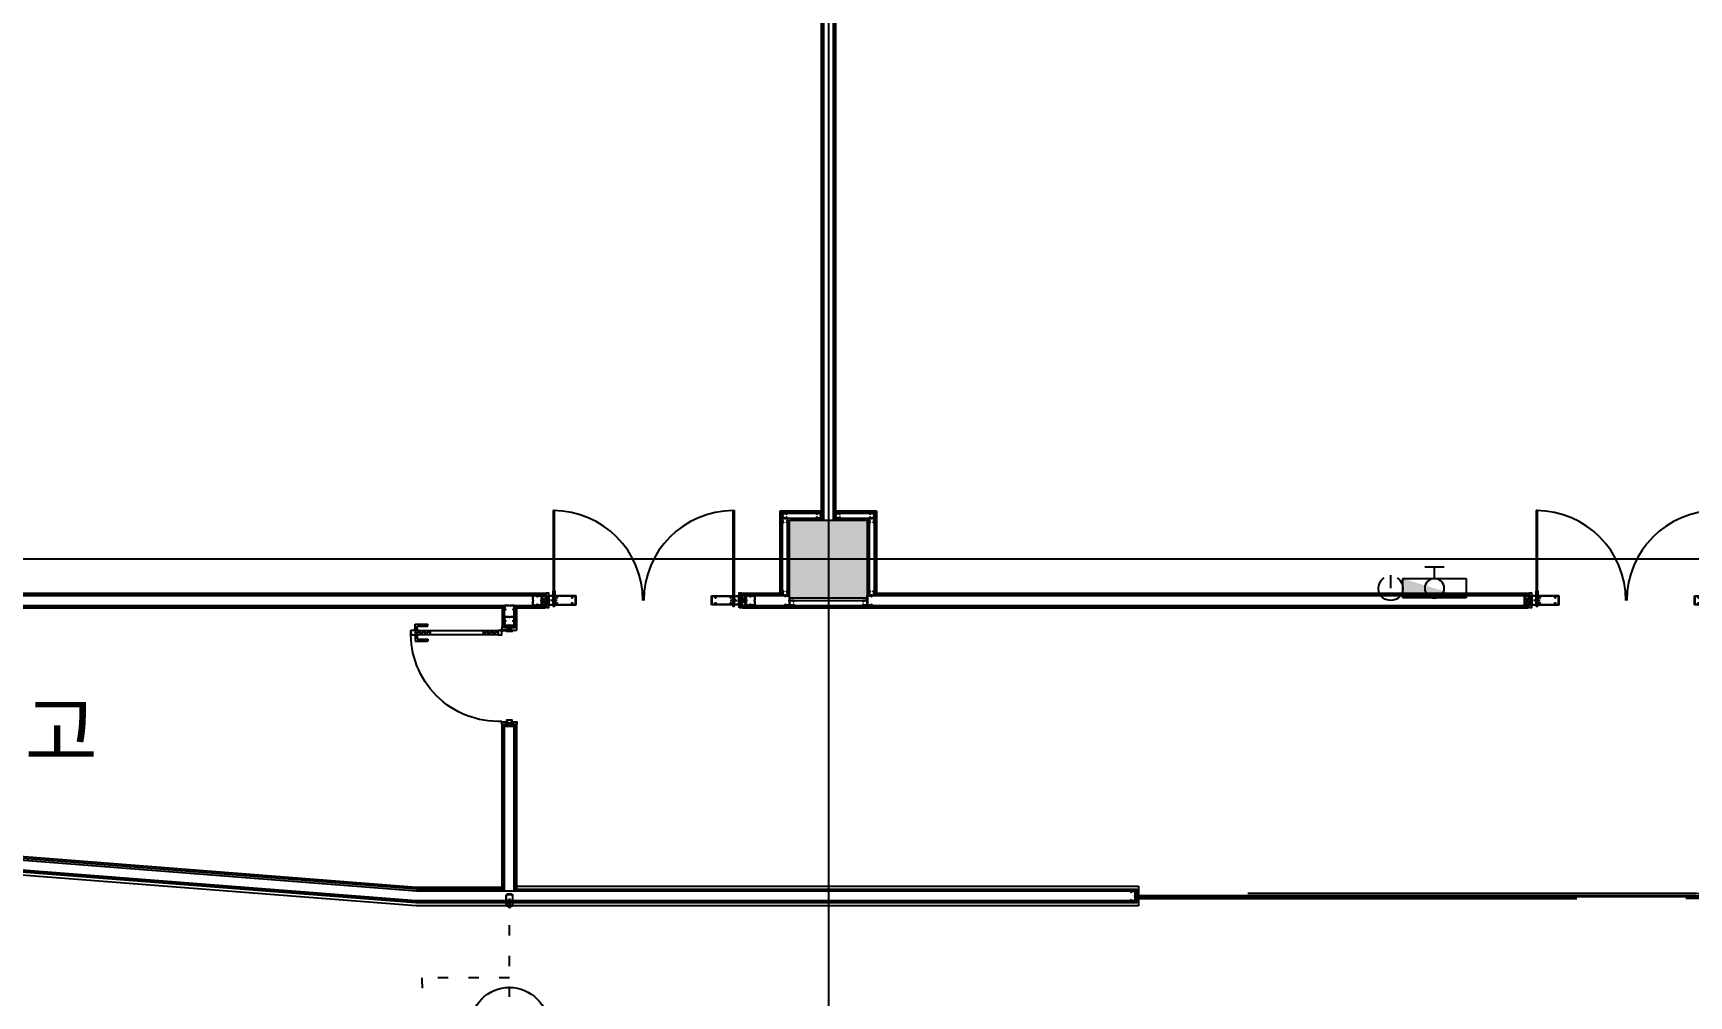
# Model space of a CAD drawing. Header units: metres. Extents: x 630750 to 860239, y 578133 to 726633.
# Drawn here: x 710038 to 727042, y 671325 to 681210 of the extents above; entities that cross this region are included whole.
import ezdxf

# ---------------------------------------------------------------- set-up
doc = ezdxf.new("R2010")
doc.units = ezdxf.units.M
doc.header["$LTSCALE"] = 300
for name, pattern in [('DASHED2', [0.375, 0.25, -0.125]), ('HIDDEN', [2, 1, -1]), ('HIDDEN-1', [1.4, 0.35, -0.7, 0.35]), ('업무시설_xr-base$0$CONTINOUS', [0])]:
    doc.linetypes.add(name, pattern=pattern)
for name, color, linetype in [('A-CEN-1', 1, 'Continuous'), ('A-CON', 2, 'Continuous'), ('A-TXT', 3, 'Continuous'), ('A-WAL-DW', 7, 'Continuous'), ('A-WALL-CONC', 2, 'Continuous'), ('F-door frame', 4, 'Continuous'), ('F-DOOR_FRAME', 4, 'Continuous'), ('fire', 20, 'Continuous'), ('fire shutter', 2, 'Continuous'), ('fire-l', 4, 'Continuous'), ('FIRE_SHUTTER', 6, 'Continuous'), ('IN-ST_L_PIPE', 230, 'Continuous'), ('KUK-DOOR', 4, 'Continuous'), ('KUK-DOOR-FRAME', 4, 'Continuous'), ('KUK-DRYWALL', 4, 'Continuous'), ('KUK-F-천정라인', 8, 'DASHED2'), ('kuk-finish', 43, 'Continuous'), ("KUK-st'l pipe", 230, 'Continuous'), ('KUK-WINDOW', 4, 'Continuous'), ('KUK-석고보드', 201, 'Continuous'), ('pa-1093', 2, 'Continuous'), ('PA-22', 2, 'Continuous'), ('symbol-door', 4, 'Continuous'), ('Text-방', 7, 'Continuous')]:
    doc.layers.add(name, color=color, linetype=linetype)
doc.styles.add('돋움', font='')
doc.styles.get('돋움').set_extended_font_data('Dotum')

# ---------------------------------------------------------------- blocks, each defined once
blk = doc.blocks.new('door-1')
at = {"layer": 'KUK-DOOR', "color": 251}
for p, q in [((185554, 143176, 0), (185554, 144149, 0)), ((185564, 143176, 0), (185564, 144149, 0)), ((187400, 143176, 0), (187400, 144149, 0)), ((187410, 143176, 0), (187410, 144149, 0))]:
    blk.add_line(p, q, dxfattribs=at)
at = {"layer": 'KUK-DOOR', "color": 8}
for p, q in [((185554, 143216, 0), (185554, 143237, 0)), ((185564, 143216, 0), (185564, 143237, 0)), ((187400, 143216, 0), (187400, 143237, 0)), ((187410, 143216, 0), (187410, 143237, 0))]:
    blk.add_line(p, q, dxfattribs=at)
at = {"layer": 'KUK-DOOR', "color": 7}
for p, q in [((185559, 143169), (185559, 143159, 0)), ((187405, 143169), (187405, 143159, 0))]:
    blk.add_line(p, q, dxfattribs=at)
at = {"layer": 'KUK-DOOR', "extrusion": (1.80681e-09, 0, 1), "elevation": 0}
blk.add_lwpolyline([(185553, 144147), (185553, 143178), (185554, 143176), (185564, 143176), (185565, 143178), (185565, 144147), (185564, 144149), (185554, 144149)], close=True, dxfattribs=at)
at = {"layer": 'KUK-DOOR', "extrusion": (-1.80681e-09, 0, 1), "elevation": 0}
blk.add_lwpolyline([(187411, 144147), (187411, 143178), (187410, 143176), (187400, 143176), (187399, 143178), (187399, 144147), (187400, 144149), (187410, 144149)], close=True, dxfattribs=at)
at = {"layer": 'KUK-DOOR', "color": 1, "ltscale": 50, "extrusion": (1.80681e-09, 0, 1), "elevation": 0}
for points in [[(185559, 143158), (185559, 143463)], [(185594, 143226), (185524, 143226)]]:
    blk.add_lwpolyline(points, dxfattribs=at)
at = {"layer": 'KUK-DOOR', "color": 1, "ltscale": 50, "extrusion": (-1.80681e-09, 0, 1), "elevation": 0}
for points in [[(187405, 143158), (187405, 143463)], [(187370, 143226), (187440, 143226)]]:
    blk.add_lwpolyline(points, dxfattribs=at)
at = {"layer": 'KUK-DOOR', "color": 251, "linetype": 'HIDDEN', "ltscale": 50, "extrusion": (0, -1.80681e-09, 1), "elevation": 0}
for points in [[(185502, 143180), (185787, 143180), (185787, 143272), (185502, 143272)], [(187462, 143180), (187177, 143180), (187177, 143272), (187462, 143272)]]:
    blk.add_lwpolyline(points, close=True, dxfattribs=at)
at = {"layer": 'KUK-DOOR', "color": 8, "extrusion": (0, -1.80681e-09, 1), "elevation": 0}
for points in [[(185508, 143183), (185781, 143183), (185781, 143269), (185508, 143269)], [(187456, 143183), (187183, 143183), (187183, 143269), (187456, 143269)]]:
    blk.add_lwpolyline(points, close=True, dxfattribs=at)
at = {"layer": 'KUK-DOOR', "color": 7, "extrusion": (1.80681e-09, 0, 1)}
blk.add_lwpolyline([(185565, 143320), (185568, 143320), (185568, 143172), (185550, 143172), (185550, 143320), (185553, 143320)], dxfattribs=at)
at = {"layer": 'KUK-DOOR', "color": 7, "extrusion": (-1.80681e-09, 0, 1), "elevation": 0}
blk.add_lwpolyline([(187399, 143320), (187396, 143320), (187396, 143172), (187414, 143172), (187414, 143320), (187411, 143320)], dxfattribs=at)
at = {"layer": 'KUK-DOOR', "color": 8}
for centre, radius in [((185559, 143226, 0), 17.5), ((185559, 143226, 0), 12.5), ((185591, 143254, 0), 3.5), ((185591, 143198, 0), 3.5), ((185746, 143254, 0), 3.5), ((185746, 143198, 0), 3.5), ((187218, 143254, 0), 3.5), ((187218, 143198, 0), 3.5), ((187374, 143254, 0), 3.5), ((187374, 143198, 0), 3.5), ((187405, 143226, 0), 17.5), ((187405, 143226, 0), 12.5)]:
    blk.add_circle(centre, radius, dxfattribs=at)
at = {"layer": 'KUK-DOOR', "color": 251, "linetype": 'HIDDEN', "ltscale": 50}
for centre in [(185559, 143226, 0), (187405, 143226, 0)]:
    blk.add_circle(centre, 15, dxfattribs=at)
at = {"layer": 'KUK-DOOR', "color": 1}
for centre, start, end in [((185551, 143227, 0), 359.9088, 89.7813), ((187404, 143227, 0), 90.2187, 180.0912)]:
    blk.add_arc(centre, 922, start, end, dxfattribs=at)
at = {"layer": 'KUK-DOOR', "color": 8}
for centre, start, end in [((185559, 143227, 0), 64.2285, 115.7715), ((185559, 143227, 0), 244.2285, 295.7715), ((187405, 143227, 0), 64.2285, 115.7715), ((187405, 143227, 0), 244.2285, 295.7715)]:
    blk.add_arc(centre, 11.5, start, end, dxfattribs=at)
blk = doc.blocks.new('힌지')
at = {"layer": 'F-DOOR_FRAME', "color": 175}
for p, q in [((444294, 289040, 0), (444262, 289040, 0)), ((444294, 289040, 0), (444262, 289040, 0)), ((444278, 289049, 0), (444278, 289021, 0))]:
    blk.add_line(p, q, dxfattribs=at)
at = {"layer": 'F-DOOR_FRAME', "color": 175, "elevation": 0}
for points in [[(444276, 289042), (444276, 289077), (444273, 289077), (444273, 289042), (444271, 289035, -0.190658), (444275, 289039)], [(444282, 289042), (444282, 289077), (444279, 289077), (444279, 289042), (444280, 289039, -0.190658), (444285, 289035)]]:
    blk.add_lwpolyline(points, format="xyb", close=True, dxfattribs=at)
at = {"layer": 'F-DOOR_FRAME', "color": 175}
blk.add_circle((444278, 289035, 0), 8, dxfattribs=at)
blk = doc.blocks.new('VIP화장실도어-1000')
at = {"layer": 'KUK-DOOR', "color": 1}
for p, q in [((1257083, 575369, 0), (1257118, 575419, 0)), ((1257083, 575319, 0), (1257118, 575369, 0)), ((1257083, 575269, 0), (1257118, 575319, 0)), ((1257083, 574671, 0), (1257118, 574721, 0)), ((1257083, 574621, 0), (1257118, 574671, 0)), ((1257083, 574571, 0), (1257118, 574621, 0))]:
    blk.add_line(p, q, dxfattribs=at)
at = {"layer": 'KUK-DOOR', "color": 6}
for p, q in [((1257013, 574569, 0), (1257013, 574699, 0)), ((1257033, 574699, 0), (1257013, 574699, 0)), ((1257073, 574569, 0), (1257013, 574569, 0)), ((1257033, 574589, 0), (1257033, 574699, 0)), ((1257073, 574589, 0), (1257033, 574589, 0)), ((1257073, 574604, 0), (1257073, 574553, 0)), ((1257078, 574604, 0), (1257073, 574604, 0)), ((1257073, 574553, 0), (1257078, 574553, 6433)), ((1257123, 574604, -6433), (1257128, 574604, -6433)), ((1257128, 574553, -6433), (1257123, 574553, 0)), ((1257128, 574604, -6433), (1257128, 574553, -6433)), ((1257128, 574589, -6433), (1257168, 574589, -6433)), ((1257128, 574569, -6433), (1257188, 574569, -6433)), ((1257168, 574589, -6433), (1257168, 574699, -6433)), ((1257168, 574699, -6433), (1257188, 574699, -6433)), ((1257188, 574569, -6433), (1257188, 574699, -6433))]:
    blk.add_line(p, q, dxfattribs=at)
at = {"layer": 'KUK-DOOR', "color": 251}
for p, q in [((1257078, 574604, 0), (1257073, 574604, 0)), ((1257078, 574602, 0), (1257073, 574602, 0)), ((1257078, 574601, 0), (1257073, 574601, 0)), ((1257078, 574598, 0), (1257073, 574598, 0)), ((1257078, 574594, 0), (1257073, 574594, 0)), ((1257078, 574588, 0), (1257073, 574588, 0)), ((1257078, 574570, 0), (1257073, 574570, 0)), ((1257078, 574564, 0), (1257073, 574564, 0)), ((1257078, 574559, 0), (1257073, 574559, 0)), ((1257078, 574556, 0), (1257073, 574556, 0)), ((1257078, 574555, 0), (1257073, 574555, 0)), ((1257123, 574604, -6433), (1257128, 574604, -6433)), ((1257123, 574602, -6433), (1257128, 574602, -6433)), ((1257123, 574601, -6433), (1257128, 574601, -6433)), ((1257123, 574598, -6433), (1257128, 574598, -6433)), ((1257123, 574594, -6433), (1257128, 574594, -6433)), ((1257123, 574588, -6433), (1257128, 574588, -6433)), ((1257123, 574570, -6433), (1257128, 574570, -6433)), ((1257123, 574564, -6433), (1257128, 574564, -6433)), ((1257123, 574559, -6433), (1257128, 574559, -6433)), ((1257123, 574556, -6433), (1257128, 574556, -6433)), ((1257123, 574555, -6433), (1257128, 574555, -6433))]:
    blk.add_line(p, q, dxfattribs=at)
at = {"layer": 'KUK-DOOR', "color": 8}
blk.add_line((1257083, 574721, 0), (1257118, 574721, 0), dxfattribs=at)
at = {"layer": 'KUK-DOOR', "color": 7, "elevation": 0}
for points in [[(1257123, 575419), (1257078, 575419), (1257078, 575459), (1257082, 575459), (1257082, 575459), (1257123, 575459), (1257123, 575419)], [(1257078, 575419), (1257078, 574571)], [(1257123, 574571), (1257123, 575419)], [(1257123, 574534), (1257123, 574525), (1257078, 574528), (1257078, 574571), (1257123, 574571), (1257123, 574534)]]:
    blk.add_lwpolyline(points, dxfattribs=at)
at = {"layer": 'KUK-DOOR', "color": 1, "elevation": 0}
blk.add_lwpolyline([(1257123, 575419), (1257083, 575419)], dxfattribs=at)
for points in [[(1257083, 575369), (1257083, 575419), (1257118, 575419), (1257118, 575369)], [(1257083, 575319), (1257083, 575369), (1257118, 575369), (1257118, 575319)], [(1257083, 575269), (1257083, 575319), (1257118, 575319), (1257118, 575269)], [(1257083, 574721), (1257083, 575269), (1257118, 575269), (1257118, 574721)], [(1257083, 574671), (1257083, 574721), (1257118, 574721), (1257118, 574671)], [(1257083, 574621), (1257083, 574671), (1257118, 574671), (1257118, 574621)], [(1257083, 574571), (1257083, 574621), (1257118, 574621), (1257118, 574571)]]:
    blk.add_lwpolyline(points, close=True, dxfattribs=at)
at = {"layer": 'KUK-DOOR', "color": 1}
blk.add_arc((1257089, 575425, 0), 901, 177.8483, 272.1517, dxfattribs=at)
blk = doc.blocks.new('pa-22')
at = {"layer": 'fire'}
for p, q in [((4.84, 0.62), (0.78, 0.62)), ((0.78, 0.62), (0.78, -0.62)), ((4.84, -0.62), (4.84, 0.62)), ((2.81, -0.62), (2.81, -1.36)), ((3.43, -1.36), (2.2, -1.36))]:
    blk.add_line(p, q, dxfattribs=at)
blk.add_circle((2.81, 0), 0.625, dxfattribs=at)
blk.add_solid([(0.78, 0.62), (0.78, -0.62), (4.84, 0.62)], dxfattribs=at)
at = {"layer": 'fire-l'}
blk.add_line((0, 0), (0, -0.85), dxfattribs=at)
at = {"layer": 'pa-1093'}
blk.add_arc((0, 0), 0.781, 301.8829, 238.1171, dxfattribs=at)
at = {"layer": 'PA-22'}
blk.add_line((0.78, -0.62), (4.84, -0.62), dxfattribs=at)
blk = doc.blocks.new('100-PIPE')
at = {"layer": 'IN-ST_L_PIPE', "color": 8, "linetype": 'HIDDEN'}
for p, q in [((151755, 151517), (151758, 151514)), ((151755, 151515), (151758, 151512)), ((151755, 151515), (151758, 151513)), ((151803, 151515), (151805, 151512)), ((151803, 151514), (151805, 151511)), ((151803, 151513), (151805, 151511))]:
    blk.add_line(p, q, dxfattribs=at)
at = {"layer": 'IN-ST_L_PIPE', "color": 8}
for p, q in [((151758, 151466), (151803, 151562)), ((151758, 151562), (151803, 151466)), ((151778, 151564), (151781, 151562)), ((151779, 151564), (151781, 151562)), ((151780, 151564), (151783, 151562)), ((151780, 151466), (151783, 151464)), ((151781, 151466), (151783, 151464)), ((151782, 151466), (151785, 151464))]:
    blk.add_line(p, q, dxfattribs=at)
at = {"layer": 'IN-ST_L_PIPE', "elevation": 0}
for points in [[(151755, 151464), (151755, 151564), (151805, 151564), (151805, 151464)], [(151758, 151466), (151758, 151562), (151803, 151562), (151803, 151466)]]:
    blk.add_lwpolyline(points, close=True, dxfattribs=at)
blk = doc.blocks.new('셔터레일')
at = {"layer": 'FIRE_SHUTTER', "color": 8}
for p, q in [((-346509, 217141, 0), (-346467, 217141, 0)), ((-346509, 217139, 0), (-346509, 217141, 0)), ((-346509, 217139, 0), (-346467, 217139, 0)), ((-346497, 217146, 0), (-346477, 217146, 0)), ((-346497, 217146, 0), (-346497, 217141, 0)), ((-346497, 217146, 0), (-346492, 217144, 0)), ((-346497, 217139, 0), (-346497, 217134, 0)), ((-346492, 217144, 0), (-346487, 217146, 0)), ((-346492, 217144, 0), (-346492, 217141, 0)), ((-346492, 217139, 0), (-346492, 217136, 0)), ((-346487, 217159, 0), (-346487, 217123, 0)), ((-346487, 217146, 0), (-346482, 217144, 0)), ((-346482, 217144, 0), (-346477, 217146, 0)), ((-346482, 217144, 0), (-346482, 217141, 0)), ((-346482, 217139, 0), (-346482, 217136, 0)), ((-346477, 217146, 0), (-346477, 217141, 0)), ((-346477, 217139, 0), (-346477, 217134, 0)), ((-346467, 217141, 0), (-346467, 217139, 0)), ((-346497, 217134, 0), (-346492, 217136, 0)), ((-346497, 217134, 0), (-346477, 217134, 0)), ((-346492, 217136, 0), (-346487, 217134, 0)), ((-346487, 217134, 0), (-346482, 217136, 0)), ((-346482, 217136, 0), (-346477, 217134, 0))]:
    blk.add_line(p, q, dxfattribs=at)
at = {"layer": 'FIRE_SHUTTER', "elevation": 0}
blk.add_lwpolyline([(-346452, 217147), (-346452, 217145), (-346432, 217145), (-346432, 217175), (-346542, 217175), (-346542, 217165), (-346552, 217165), (-346552, 217115), (-346542, 217115), (-346542, 217105), (-346432, 217105), (-346432, 217135), (-346452, 217135), (-346452, 217133), (-346434, 217133), (-346434, 217107), (-346540, 217107), (-346540, 217117), (-346550, 217117), (-346550, 217163), (-346540, 217163), (-346540, 217173), (-346434, 217173), (-346434, 217147), (-346452, 217147)], dxfattribs=at)
at = {"layer": 'FIRE_SHUTTER', "color": 8}
for centre, start, end in [((-346487, 217146, 0), 0, 180), ((-346487, 217134, 0), 180, 0)]:
    blk.add_arc(centre, 4.68, start, end, dxfattribs=at)
blk = doc.blocks.new('con1')
at = {"layer": 'A-WALL-CONC', "linetype": '업무시설_xr-base$0$CONTINOUS'}
h = blk.add_hatch(color=253, dxfattribs=at)
h.dxf.hatch_style = 1
h.paths.add_polyline_path([(-302596, -253222), (-301896, -253222), (-301896, -253922), (-302596, -253922)])
h.paths.add_polyline_path([(-384246, -253222), (-383546, -253222), (-383546, -253922), (-384246, -253922)])
h.paths.add_polyline_path([(-335096, -253172), (-334296, -253172), (-334296, -253972), (-335096, -253972)])
h.paths.add_polyline_path([(-354896, -253172), (-354096, -253172), (-354096, -253972), (-354896, -253972)])
h.paths.add_polyline_path([(-374696, -253172), (-373896, -253172), (-373896, -253972), (-374696, -253972)])
h.paths.add_polyline_path([(-325196, -253172), (-324396, -253172), (-324396, -253972), (-325196, -253972)])
h.paths.add_polyline_path([(-364746, -253222), (-364046, -253222), (-364046, -253922), (-364746, -253922)])
h.paths.add_polyline_path([(-344946, -253222), (-344246, -253222), (-344246, -253922), (-344946, -253922)])
h.paths.add_polyline_path([(-310046, -253222), (-309346, -253222), (-309346, -253922), (-310046, -253922)])
h.paths.add_polyline_path([(-318596, -253172), (-317796, -253172), (-317796, -253972), (-318596, -253972)])
h.paths.add_polyline_path([(-384246, -310860), (-383446, -310860), (-383446, -311660), (-384246, -311660)])
h.paths.add_polyline_path([(-384246, -305472), (-383446, -305472), (-383446, -306272), (-384246, -306272)])
h.paths.add_polyline_path([(-384246, -295572), (-383446, -295572), (-383446, -296372), (-384246, -296372)])
h.paths.add_polyline_path([(-384196, -276472), (-383596, -276472), (-383596, -275872), (-384196, -275872)])
h.paths.add_polyline_path([(-384246, -285672), (-383446, -285672), (-383446, -286472), (-384246, -286472)])
h.paths.add_polyline_path([(-384296, -269172), (-383496, -269172), (-383496, -269972), (-384296, -269972)])
h.paths.add_polyline_path([(-384296, -260672), (-383496, -260672), (-383496, -261472), (-384296, -261472)])
h.paths.add_polyline_path([(-376996, -285572), (-376196, -285572), (-376196, -286372), (-376996, -286372)], flags=17)
h.paths.add_polyline_path([(-374696, -276572), (-373896, -276572), (-373896, -275772), (-374696, -275772)], flags=17)
h.paths.add_polyline_path([(-364696, -285772), (-364096, -285772), (-364096, -286372), (-364696, -286372)], flags=17)
h.paths.add_polyline_path([(-364796, -275772), (-363996, -275772), (-363996, -276572), (-364796, -276572)], flags=17)
edge = h.paths.add_edge_path(flags=16)
edge.add_arc((-376496, -295972), 450, 0, 360)
edge = h.paths.add_edge_path(flags=16)
edge.add_arc((-354496, -302572), 450, 0, 360)
edge = h.paths.add_edge_path(flags=16)
edge.add_arc((-364396, -295972), 350, 0, 360)
edge = h.paths.add_edge_path(flags=16)
edge.add_arc((-354496, -295972), 450, 0, 360)
edge = h.paths.add_edge_path(flags=16)
edge.add_arc((-344596, -302572), 350, 0, 360)
edge = h.paths.add_edge_path(flags=16)
edge.add_arc((-344596, -295972), 350, 0, 360)
edge = h.paths.add_edge_path(flags=16)
edge.add_arc((-364396, -302572), 350, 0, 360)
h.paths.add_polyline_path([(-375978, -305716), (-376744, -305483), (-376976, -306249), (-376210, -306481)], flags=17)
h.paths.add_polyline_path([(-378098, -312701), (-378863, -312469), (-379096, -313234), (-378330, -313467)], flags=16)
h.paths.add_polyline_path([(-354768, -312100), (-355533, -311867), (-355766, -312633), (-355000, -312865)], flags=17)
h.paths.add_polyline_path([(-347591, -314277), (-348357, -314045), (-348589, -314811), (-347823, -315043)], flags=17)
h.paths.add_polyline_path([(-349725, -321311), (-350491, -321078), (-350723, -321844), (-349958, -322076)], flags=17)
h.paths.add_polyline_path([(-359199, -318436), (-359964, -318204), (-360197, -318969), (-359431, -319202)], flags=17)
edge = h.paths.add_edge_path(flags=16)
edge.add_arc((-324746, -312472), 450, 0, 360)
h.paths.add_polyline_path([(-318596, -311972), (-317796, -311972), (-317796, -312972), (-318596, -312972)], flags=17)
edge = h.paths.add_edge_path(flags=16)
edge.add_arc((-335146, -312472), 350, 0, 360)
edge = h.paths.add_edge_path(flags=16)
edge.add_arc((-338617, -317419), 450, 0, 360)
h.paths.add_polyline_path([(-340252, -324185), (-341017, -323953), (-341250, -324719), (-340484, -324951)], flags=17)
edge = h.paths.add_edge_path(flags=17)
edge.add_arc((-324746, -319072), 450, 0, 360)
h.paths.add_polyline_path([(-318696, -318672), (-317696, -318672), (-317696, -319472), (-318696, -319472)], flags=17)
h.paths.add_polyline_path([(-310096, -327072), (-309296, -327072), (-309296, -327872), (-310096, -327872)])
h.paths.add_polyline_path([(-316096, -322372), (-316096, -325422), (-311308, -325422), (-311308, -325222), (-315896, -325222), (-315896, -322572), (-309696, -322572), (-309696, -325222), (-310308, -325222), (-310308, -325422), (-309496, -325422), (-309496, -322372)], flags=17)
edge = h.paths.add_edge_path(flags=17)
edge.add_arc((-324796, -327472), 400, 0, 360)
edge = h.paths.add_edge_path(flags=17)
edge.add_arc((-318196, -329272), 450, 0, 360)
h.paths.add_polyline_path([(-310096, -331472), (-309296, -331472), (-309296, -332272), (-310096, -332272)])
edge = h.paths.add_edge_path(flags=16)
edge.add_arc((-334696, -302572), 350, 0, 360)
edge = h.paths.add_edge_path(flags=17)
edge.add_arc((-334696, -286072), 350, 0, 360)
edge = h.paths.add_edge_path(flags=16)
edge.add_arc((-334696, -295972), 350, 0, 360)
edge = h.paths.add_edge_path(flags=17)
edge.add_arc((-344596, -286072), 450, 0, 360)
h.paths.add_polyline_path([(-318596, -295472), (-317796, -295472), (-317796, -296472), (-318596, -296472)], flags=17)
h.paths.add_polyline_path([(-318596, -302072), (-317796, -302072), (-317796, -303072), (-318596, -303072)], flags=17)
edge = h.paths.add_edge_path(flags=16)
edge.add_arc((-324796, -302572), 450, 0, 360)
edge = h.paths.add_edge_path(flags=16)
edge.add_arc((-324796, -295972), 450, 0, 360)
edge = h.paths.add_edge_path(flags=17)
edge.add_arc((-324796, -286072), 450, 0, 360)
edge = h.paths.add_edge_path(flags=17)
edge.add_arc((-334696, -276172), 450, 0, 360)
edge = h.paths.add_edge_path(flags=17)
edge.add_arc((-344596, -276172), 450, 0, 360)
h.paths.add_polyline_path([(-318596, -275772), (-317796, -275772), (-317796, -276572), (-318596, -276572)], flags=17)
h.paths.add_polyline_path([(-318596, -285672), (-317796, -285672), (-317796, -286472), (-318596, -286472)], flags=17)
edge = h.paths.add_edge_path(flags=17)
edge.add_arc((-324796, -276172), 450, 0, 360)
h.paths.add_polyline_path([(-364796, -260672), (-363996, -260672), (-363996, -261472), (-364796, -261472)])
h.paths.add_polyline_path([(-364796, -269172), (-363996, -269172), (-363996, -269972), (-364796, -269972)], flags=17)
h.paths.add_polyline_path([(-325196, -269172), (-324396, -269172), (-324396, -269972), (-325196, -269972)], flags=17)
h.paths.add_polyline_path([(-310846, -260722), (-310046, -260722), (-310046, -261522), (-310846, -261522)], flags=17)
h.paths.add_polyline_path([(-325196, -260672), (-324396, -260672), (-324396, -261472), (-325196, -261472)])
h.paths.add_polyline_path([(-335096, -260672), (-334296, -260672), (-334296, -261472), (-335096, -261472)])
h.paths.add_polyline_path([(-344996, -260672), (-344196, -260672), (-344196, -261472), (-344996, -261472)])
h.paths.add_polyline_path([(-354896, -260672), (-354096, -260672), (-354096, -261472), (-354896, -261472)])
h.paths.add_polyline_path([(-354896, -269172), (-354096, -269172), (-354096, -269972), (-354896, -269972)], flags=17)
h.paths.add_polyline_path([(-344996, -269172), (-344196, -269172), (-344196, -269972), (-344996, -269972)], flags=17)
h.paths.add_polyline_path([(-335096, -269172), (-334296, -269172), (-334296, -269972), (-335096, -269972)], flags=17)
h.paths.add_polyline_path([(-310146, -275772), (-309346, -275772), (-309346, -276572), (-310146, -276572)])
h.paths.add_polyline_path([(-310146, -269172), (-309346, -269172), (-309346, -269972), (-310146, -269972)])
h.paths.add_polyline_path([(-309946, -312172), (-309346, -312172), (-309346, -312772), (-309946, -312772)], flags=17)
h.paths.add_polyline_path([(-309946, -302272), (-309346, -302272), (-309346, -302872), (-309946, -302872)], flags=17)
h.paths.add_polyline_path([(-310146, -295572), (-309346, -295572), (-309346, -296372), (-310146, -296372)])
h.paths.add_polyline_path([(-310146, -285672), (-309346, -285672), (-309346, -286472), (-310146, -286472)])
h.paths.add_polyline_path([(-366407, -311180), (-366585, -311089), (-367173, -312249), (-366994, -312339)], flags=16)
h.paths.add_polyline_path([(-367582, -313499), (-367761, -313408), (-368303, -314479), (-368125, -314569)], flags=16)
h.paths.add_polyline_path([(-374501, -323407), (-375267, -323174), (-375499, -323940), (-374734, -324172)], flags=17)
h.paths.add_polyline_path([(-380817, -321490), (-381583, -321258), (-381815, -322024), (-381049, -322256)])
h.paths.add_polyline_path([(-319505, -329605), (-319563, -329797), (-318587, -330093), (-318529, -329901)], flags=17)
h.paths.add_polyline_path([(-317400, -330244), (-317458, -330435), (-316482, -330732), (-316423, -330540)], flags=17)
h.paths.add_polyline_path([(-315294, -330883), (-315352, -331074), (-314376, -331370), (-314318, -331179)], flags=17)
h.paths.add_polyline_path([(-313189, -331522), (-313247, -331713), (-312271, -332009), (-312213, -331818)], flags=17)
h.paths.add_polyline_path([(-311084, -332161), (-311142, -332352), (-310166, -332648), (-310108, -332457)], flags=17)
h.paths.add_polyline_path([(-308979, -332799), (-309037, -332991), (-308061, -333287), (-308003, -333096)])
h.paths.add_polyline_path([(-306873, -333438), (-306932, -333630), (-305955, -333926), (-305897, -333734)])
h.paths.add_polyline_path([(-321610, -328966), (-321668, -329158), (-320692, -329454), (-320634, -329263)], flags=17)
h.paths.add_polyline_path([(-304768, -334077), (-304826, -334268), (-303850, -334565), (-303792, -334373)])
h.paths.add_polyline_path([(-366380, -308837), (-366525, -309124), (-365780, -309502), (-365997, -309930), (-365819, -310020), (-365282, -308961), (-368993, -307835), (-369051, -308027), (-368955, -308056), (-369303, -309204), (-369399, -309175), (-369457, -309366), (-369362, -309396), (-371191, -315424), (-373727, -314655), (-371897, -308626), (-370414, -309076), (-370356, -308885), (-371839, -308435), (-371491, -307286), (-370008, -307736), (-369950, -307545), (-371624, -307037), (-373976, -314788), (-369001, -316298), (-368713, -315729), (-368891, -315638), (-369104, -316057), (-370999, -315482), (-368764, -308114)], flags=17)
edge = h.paths.add_edge_path()
edge.add_line((-317996, -269122), (-318196, -269122))
edge.add_line((-318196, -266622), (-317996, -266622))
edge.add_line((-318196, -265972), (-318196, -266622))
edge.add_line((-318196, -269122), (-318196, -269672))
edge.add_line((-317996, -269472), (-317996, -269122))
edge.add_line((-317996, -266622), (-317996, -265972))
edge.add_line((-317071, -260922), (-317071, -260722))
edge.add_line((-317071, -260722), (-314896, -260722))
edge.add_line((-314896, -260722), (-314896, -260922))
edge.add_line((-314896, -260922), (-317071, -260922))
edge.add_line((-318196, -265972), (-321996, -265972))
edge.add_line((-321996, -265972), (-321996, -262022))
edge.add_line((-321996, -262022), (-321796, -262022))
edge.add_line((-321796, -262022), (-321796, -262922))
edge.add_line((-321796, -262922), (-321696, -262922))
edge.add_line((-321696, -262922), (-321696, -263122))
edge.add_line((-321696, -263122), (-321796, -263122))
edge.add_line((-321796, -263122), (-321796, -265772))
edge.add_line((-321796, -265772), (-314196, -265772))
edge.add_line((-314196, -265772), (-314196, -263122))
edge.add_line((-314196, -263122), (-320696, -263122))
edge.add_line((-320696, -263122), (-320696, -262922))
edge.add_line((-320696, -262922), (-319546, -262922))
edge.add_line((-319546, -262922), (-319546, -260922))
edge.add_line((-319546, -260922), (-321796, -260922))
edge.add_line((-321796, -260922), (-321796, -261022))
edge.add_line((-321796, -261022), (-321996, -261022))
edge.add_line((-321996, -261022), (-321996, -260722))
edge.add_line((-321996, -260722), (-317771, -260722))
edge.add_line((-317771, -260722), (-317771, -260922))
edge.add_line((-317996, -269472), (-314196, -269472))
edge.add_line((-314196, -269472), (-314196, -265972))
edge.add_line((-314196, -265972), (-317996, -265972))
edge.add_line((-317771, -260922), (-319346, -260922))
edge.add_line((-319346, -260922), (-319346, -262922))
edge.add_line((-319346, -262922), (-314196, -262922))
edge.add_line((-314196, -262922), (-314196, -260722))
edge.add_line((-314196, -260722), (-313996, -260722))
edge.add_line((-313996, -260722), (-313996, -269672))
edge.add_line((-313996, -269672), (-318196, -269672))
edge.add_line((-309346, -286472), (-309346, -312772))
edge.add_line((-309546, -302872), (-309546, -312172))
edge.add_line((-309546, -296372), (-309546, -302272))
edge.add_line((-309546, -286472), (-309546, -295572))
edge.add_line((-375427, -323701), (-380977, -322017))
edge.add_line((-334860, -324841), (-335147, -325787))
edge.add_line((-334660, -325216), (-334860, -325874))
edge.add_line((-324796, -328209), (-324796, -327872))
edge.add_line((-324596, -328060), (-324596, -327819))
edge.add_line((-324796, -328209), (-322797, -328815))
edge.add_line((-322797, -328815), (-322739, -328624))
edge.add_line((-322739, -328624), (-324596, -328060))
edge.add_line((-337531, -334677), (-338201, -334474))
edge.add_line((-338201, -334474), (-338404, -335144))
edge.add_line((-338404, -335144), (-337734, -335347))
edge.add_line((-337734, -335347), (-337531, -334677))
edge = h.paths.add_edge_path()
edge.add_line((-339858, -323400), (-339800, -323209))
edge.add_line((-339800, -323209), (-337930, -317052))
edge.add_line((-337930, -317052), (-338217, -316965))
edge.add_line((-338217, -316965), (-338268, -317133))
edge.add_arc((-338617, -317419), 450, -73.1135, 39.3318, ccw=False)
edge.add_line((-338486, -317849), (-340145, -323313))
edge.add_line((-340145, -323313), (-339858, -323400))
at = {"layer": 'A-CON'}
blk.add_lwpolyline([(-354896, -269172), (-354096, -269172), (-354096, -269972), (-354896, -269972)], close=True, dxfattribs=at)

msp = doc.modelspace()

# ---------------------------------------------------------------- linework, layer by layer
at = {"layer": 'A-CEN-1', "linetype": 'Continuous'}
for p, q in [((718204.4, 708258.8), (718204.4, 640745.8)), ((796986.4, 675810.2), (657202.6, 675810.2))]:
    msp.add_line(p, q, dxfattribs=at)
at = {"layer": 'A-CON'}
msp.add_lwpolyline([(717804.4, 676210.2), (718604.4, 676210.2), (718604.4, 675410.2), (717804.4, 675410.2)], close=True, dxfattribs=at)
at = {"layer": 'A-WAL-DW', "color": 8}
for p, q in [((718129.4, 683910.2), (718129.4, 676210.2)), ((718141.9, 683910.2), (718141.9, 676210.2)), ((718154.4, 683910.2), (718154.4, 676210.2)), ((718254.4, 683910.2), (718254.4, 676210.2)), ((718266.9, 683910.2), (718266.9, 676210.2)), ((718279.4, 683910.2), (718279.4, 676210.2))]:
    msp.add_line(p, q, dxfattribs=at)
at = {"layer": 'fire shutter', "color": 5, "linetype": 'HIDDEN-1'}
msp.add_lwpolyline([(714929.4, 669740.1), (714929.4, 672284.5)], dxfattribs=at)
msp.add_lwpolyline([(714929.4, 671510.9), (714029.4, 671510.9, 0.4142136), (714929.4, 670610.9, 1)], format="xyb", dxfattribs=at)
at = {"layer": 'KUK-DOOR-FRAME'}
for points in [[(715309.4, 675308.2), (715309.4, 675462.2), (715329.4, 675462.2), (715329.4, 675308.2)], [(717289.4, 675308.2), (717289.4, 675462.2), (717309.4, 675462.2), (717309.4, 675308.2)], [(725404.4, 675308.2), (725404.4, 675462.2), (725424.4, 675462.2), (725424.4, 675308.2)]]:
    msp.add_lwpolyline(points, close=True, dxfattribs=at)
for points in [[(715006.4, 675080.2), (715006.4, 675080.2), (715006.4, 675080.2), (715006.4, 675080.2), (715006.4, 675080.2), (715006.4, 675104.2), (715006.4, 675110.2), (715002.9, 675110.2), (714976.4, 675110.2), (714976.4, 675105.2), (714941.4, 675105.2), (714941.4, 675110.2), (714917.4, 675110.2), (714917.4, 675105.2), (714882.4, 675105.2), (714882.4, 675110.2), (714852.4, 675110.2), (714852.4, 675104.2), (714852.4, 675104.2), (714852.4, 675080.2), (714910.4, 675080.2), (714910.4, 675090.2), (714948.4, 675090.2), (714948.4, 675080.2), (715006.4, 675080.2)], [(715006.4, 674140.2), (715006.4, 674140.2), (715006.4, 674140.2), (715006.4, 674140.2), (715006.4, 674140.2), (715006.4, 674116.2), (715006.4, 674110.2), (715002.9, 674110.2), (714976.4, 674110.2), (714976.4, 674115.2), (714941.4, 674115.2), (714941.4, 674110.2), (714917.4, 674110.2), (714917.4, 674115.2), (714882.4, 674115.2), (714882.4, 674110.2), (714852.4, 674110.2), (714852.4, 674116.2), (714852.4, 674116.2), (714852.4, 674140.2), (714910.4, 674140.2), (714910.4, 674130.2), (714948.4, 674130.2), (714948.4, 674140.2), (715006.4, 674140.2)]]:
    msp.add_lwpolyline(points, dxfattribs=at)
at = {"layer": 'KUK-DOOR-FRAME', "extrusion": (1.80681e-09, 0, 1)}
for points in [[(714948.4, 675090.2), (714948.4, 675080.2), (714958.4, 675080.2), (714958.4, 675065.2), (714900.4, 675065.2), (714900.4, 675080.2), (714910.4, 675080.2), (714910.4, 675090.2), (714948.4, 675090.2)], [(714948.4, 674130.2), (714948.4, 674140.2), (714958.4, 674140.2), (714958.4, 674155.2), (714900.4, 674155.2), (714900.4, 674140.2), (714910.4, 674140.2), (714910.4, 674130.2), (714948.4, 674130.2)]]:
    msp.add_lwpolyline(points, dxfattribs=at)
at = {"layer": 'KUK-DRYWALL'}
for p, q in [((717734.4, 676280.2), (718129.4, 676280.2)), ((717734.4, 675435.2), (717734.4, 676280.2)), ((718279.4, 676280.2), (718674.4, 676280.2)), ((718674.4, 676280.2), (718674.4, 675435.2)), ((717734.4, 676230.2), (718129.4, 676230.2)), ((717784.4, 675435.2), (717784.4, 676230.2)), ((718279.4, 676230.2), (718674.4, 676230.2)), ((718624.4, 676230.2), (718624.4, 675435.2)), ((708704.4, 675435.2), (715309.4, 675435.2)), ((717309.4, 675435.2), (717804.4, 675435.2)), ((717804.4, 675385.2), (718604.4, 675385.2)), ((718604.4, 675435.2), (725404.4, 675435.2)), ((708042.4, 675335.2), (715309.4, 675335.2)), ((714879.4, 675110.2), (714879.4, 675335.2)), ((714979.4, 675110.2), (714979.4, 675335.2)), ((717309.4, 675335.2), (725404.4, 675335.2)), ((714879.4, 672400.9), (714879.4, 674110.2)), ((714979.4, 672400.9), (714979.4, 674110.2)), ((721355.9, 672400.9), (721355.9, 672300.9))]:
    msp.add_line(p, q, dxfattribs=at)
at = {"layer": 'KUK-DRYWALL', "color": 8}
for points in [[(717778.4, 676270.2), (717779.4, 676270.2), (717779.4, 676280.2), (717759.4, 676280.2, -1), (717754.4, 676280.2), (717734.4, 676280.2), (717734.4, 676261.7, -0.5899975), (717734.4, 676248.7), (717734.4, 676230.2), (717754.4, 676230.2, -1), (717759.4, 676230.2), (717779.4, 676230.2), (717779.4, 676240.2), (717774.4, 676240.2), (717774.4, 676239.2), (717778.4, 676239.2), (717778.4, 676231.2), (717760.3, 676231.2, 0.745356), (717753.5, 676231.2), (717735.4, 676231.2), (717735.4, 676248.2, 0.5427831), (717735.4, 676262.3), (717735.4, 676279.2), (717753.5, 676279.2, 0.745356), (717760.3, 676279.2), (717778.4, 676279.2), (717778.4, 676271.2), (717774.4, 676271.2), (717774.4, 676270.2), (717779.4, 676270.2)], [(718085.4, 676270.2), (718084.4, 676270.2), (718084.4, 676280.2), (718104.4, 676280.2, 1), (718109.4, 676280.2), (718129.4, 676280.2), (718129.4, 676261.7, 0.5899975), (718129.4, 676248.7), (718129.4, 676230.2), (718109.4, 676230.2, 1), (718104.4, 676230.2), (718084.4, 676230.2), (718084.4, 676240.2), (718089.4, 676240.2), (718089.4, 676239.2), (718085.4, 676239.2), (718085.4, 676231.2), (718103.5, 676231.2, -0.745356), (718110.3, 676231.2), (718128.4, 676231.2), (718128.4, 676248.2, -0.5427831), (718128.4, 676262.3), (718128.4, 676279.2), (718110.3, 676279.2, -0.745356), (718103.5, 676279.2), (718085.4, 676279.2), (718085.4, 676271.2), (718089.4, 676271.2), (718089.4, 676270.2), (718084.4, 676270.2)], [(718323.4, 676270.2), (718324.4, 676270.2), (718324.4, 676280.2), (718304.4, 676280.2, -1), (718299.4, 676280.2), (718279.4, 676280.2), (718279.4, 676261.7, -0.5899975), (718279.4, 676248.7), (718279.4, 676230.2), (718299.4, 676230.2, -1), (718304.4, 676230.2), (718324.4, 676230.2), (718324.4, 676240.2), (718319.4, 676240.2), (718319.4, 676239.2), (718323.4, 676239.2), (718323.4, 676231.2), (718305.2, 676231.2, 0.745356), (718298.5, 676231.2), (718280.4, 676231.2), (718280.4, 676248.2, 0.5427831), (718280.4, 676262.3), (718280.4, 676279.2), (718298.5, 676279.2, 0.745356), (718305.2, 676279.2), (718323.4, 676279.2), (718323.4, 676271.2), (718319.4, 676271.2), (718319.4, 676270.2), (718324.4, 676270.2)], [(718630.4, 676270.2), (718629.4, 676270.2), (718629.4, 676280.2), (718649.4, 676280.2, 1), (718654.4, 676280.2), (718674.4, 676280.2), (718674.4, 676261.7, 0.5899975), (718674.4, 676248.7), (718674.4, 676230.2), (718654.4, 676230.2, 1), (718649.4, 676230.2), (718629.4, 676230.2), (718629.4, 676240.2), (718634.4, 676240.2), (718634.4, 676239.2), (718630.4, 676239.2), (718630.4, 676231.2), (718648.5, 676231.2, -0.745356), (718655.3, 676231.2), (718673.4, 676231.2), (718673.4, 676248.2, -0.5427831), (718673.4, 676262.3), (718673.4, 676279.2), (718655.3, 676279.2, -0.745356), (718648.5, 676279.2), (718630.4, 676279.2), (718630.4, 676271.2), (718634.4, 676271.2), (718634.4, 676270.2), (718629.4, 676270.2)], [(717774.4, 676186.2), (717774.4, 676185.2), (717784.4, 676185.2), (717784.4, 676205.2, -1), (717784.4, 676210.2), (717784.4, 676230.2), (717765.9, 676230.2, -0.5899975), (717752.9, 676230.2), (717734.4, 676230.2), (717734.4, 676210.2, -1), (717734.4, 676205.2), (717734.4, 676185.2), (717744.4, 676185.2), (717744.4, 676190.2), (717743.4, 676190.2), (717743.4, 676186.2), (717735.4, 676186.2), (717735.4, 676204.4, 0.745356), (717735.4, 676211.1), (717735.4, 676229.2), (717752.3, 676229.2, 0.5427831), (717766.5, 676229.2), (717783.4, 676229.2), (717783.4, 676211.1, 0.745356), (717783.4, 676204.4), (717783.4, 676186.2), (717775.4, 676186.2), (717775.4, 676190.2), (717774.4, 676190.2), (717774.4, 676185.2)], [(718634.4, 676186.2), (718634.4, 676185.2), (718624.4, 676185.2), (718624.4, 676205.2, 1), (718624.4, 676210.2), (718624.4, 676230.2), (718642.9, 676230.2, 0.5899975), (718655.9, 676230.2), (718674.4, 676230.2), (718674.4, 676210.2, 1), (718674.4, 676205.2), (718674.4, 676185.2), (718664.4, 676185.2), (718664.4, 676190.2), (718665.4, 676190.2), (718665.4, 676186.2), (718673.4, 676186.2), (718673.4, 676204.4, -0.745356), (718673.4, 676211.1), (718673.4, 676229.2), (718656.5, 676229.2, -0.5427831), (718642.3, 676229.2), (718625.4, 676229.2), (718625.4, 676211.1, -0.745356), (718625.4, 676204.4), (718625.4, 676186.2), (718633.4, 676186.2), (718633.4, 676190.2), (718634.4, 676190.2), (718634.4, 676185.2)], [(715213.4, 675345.2), (715214.4, 675345.2), (715214.4, 675335.2), (715194.4, 675335.2, 1), (715189.4, 675335.2), (715169.4, 675335.2), (715169.4, 675378.7, 0.5899975), (715169.4, 675391.7), (715169.4, 675435.2), (715189.4, 675435.2, 1), (715194.4, 675435.2), (715214.4, 675435.2), (715214.4, 675425.2), (715209.4, 675425.2), (715209.4, 675426.2), (715213.4, 675426.2), (715213.4, 675434.2), (715195.3, 675434.2, -0.745356), (715188.5, 675434.2), (715170.4, 675434.2), (715170.4, 675392.3, -0.5427831), (715170.4, 675378.2), (715170.4, 675336.2), (715188.5, 675336.2, -0.745356), (715195.3, 675336.2), (715213.4, 675336.2), (715213.4, 675344.2), (715209.4, 675344.2), (715209.4, 675345.2), (715214.4, 675345.2)], [(715215.4, 675345.2), (715214.4, 675345.2), (715214.4, 675335.2), (715234.4, 675335.2, -1), (715239.4, 675335.2), (715259.4, 675335.2), (715259.4, 675378.7, -0.5899975), (715259.4, 675391.7), (715259.4, 675435.2), (715239.4, 675435.2, -1), (715234.4, 675435.2), (715214.4, 675435.2), (715214.4, 675425.2), (715219.4, 675425.2), (715219.4, 675426.2), (715215.4, 675426.2), (715215.4, 675434.2), (715233.5, 675434.2, 0.745356), (715240.3, 675434.2), (715258.4, 675434.2), (715258.4, 675392.3, 0.5427831), (715258.4, 675378.2), (715258.4, 675336.2), (715240.3, 675336.2, 0.745356), (715233.5, 675336.2), (715215.4, 675336.2), (715215.4, 675344.2), (715219.4, 675344.2), (715219.4, 675345.2), (715214.4, 675345.2)], [(717403.4, 675345.2), (717404.4, 675345.2), (717404.4, 675335.2), (717384.4, 675335.2, 1), (717379.4, 675335.2), (717359.4, 675335.2), (717359.4, 675378.7, 0.5899975), (717359.4, 675391.7), (717359.4, 675435.2), (717379.4, 675435.2, 1), (717384.4, 675435.2), (717404.4, 675435.2), (717404.4, 675425.2), (717399.4, 675425.2), (717399.4, 675426.2), (717403.4, 675426.2), (717403.4, 675434.2), (717385.3, 675434.2, -0.745356), (717378.5, 675434.2), (717360.4, 675434.2), (717360.4, 675392.3, -0.5427831), (717360.4, 675378.2), (717360.4, 675336.2), (717378.5, 675336.2, -0.745356), (717385.3, 675336.2), (717403.4, 675336.2), (717403.4, 675344.2), (717399.4, 675344.2), (717399.4, 675345.2), (717404.4, 675345.2)], [(717405.4, 675345.2), (717404.4, 675345.2), (717404.4, 675335.2), (717424.4, 675335.2, -1), (717429.4, 675335.2), (717449.4, 675335.2), (717449.4, 675378.7, -0.5899975), (717449.4, 675391.7), (717449.4, 675435.2), (717429.4, 675435.2, -1), (717424.4, 675435.2), (717404.4, 675435.2), (717404.4, 675425.2), (717409.4, 675425.2), (717409.4, 675426.2), (717405.4, 675426.2), (717405.4, 675434.2), (717423.5, 675434.2, 0.745356), (717430.3, 675434.2), (717448.4, 675434.2), (717448.4, 675392.3, 0.5427831), (717448.4, 675378.2), (717448.4, 675336.2), (717430.3, 675336.2, 0.745356), (717423.5, 675336.2), (717405.4, 675336.2), (717405.4, 675344.2), (717409.4, 675344.2), (717409.4, 675345.2), (717404.4, 675345.2)], [(717774.4, 675479.2), (717774.4, 675480.2), (717784.4, 675480.2), (717784.4, 675460.2, 1), (717784.4, 675455.2), (717784.4, 675435.2), (717765.9, 675435.2, 0.5899975), (717752.9, 675435.2), (717734.4, 675435.2), (717734.4, 675455.2, 1), (717734.4, 675460.2), (717734.4, 675480.2), (717744.4, 675480.2), (717744.4, 675475.2), (717743.4, 675475.2), (717743.4, 675479.2), (717735.4, 675479.2), (717735.4, 675461.1, -0.745356), (717735.4, 675454.4), (717735.4, 675436.2), (717752.3, 675436.2, -0.5427831), (717766.5, 675436.2), (717783.4, 675436.2), (717783.4, 675454.4, -0.745356), (717783.4, 675461.1), (717783.4, 675479.2), (717775.4, 675479.2), (717775.4, 675475.2), (717774.4, 675475.2), (717774.4, 675480.2)], [(717760.4, 675345.2), (717759.4, 675345.2), (717759.4, 675335.2), (717779.4, 675335.2, -1), (717784.4, 675335.2), (717804.4, 675335.2), (717804.4, 675378.7, -0.5899975), (717804.4, 675391.7), (717804.4, 675435.2), (717784.4, 675435.2, -1), (717779.4, 675435.2), (717759.4, 675435.2), (717759.4, 675425.2), (717764.4, 675425.2), (717764.4, 675426.2), (717760.4, 675426.2), (717760.4, 675434.2), (717778.5, 675434.2, 0.745356), (717785.3, 675434.2), (717803.4, 675434.2), (717803.4, 675392.3, 0.5427831), (717803.4, 675378.2), (717803.4, 675336.2), (717785.3, 675336.2, 0.745356), (717778.5, 675336.2), (717760.4, 675336.2), (717760.4, 675344.2), (717764.4, 675344.2), (717764.4, 675345.2), (717759.4, 675345.2)], [(717848.4, 675345.2), (717849.4, 675345.2), (717849.4, 675335.2), (717829.4, 675335.2, 1), (717824.4, 675335.2), (717804.4, 675335.2), (717804.4, 675353.7, 0.5899975), (717804.4, 675366.7), (717804.4, 675385.2), (717824.4, 675385.2, 1), (717829.4, 675385.2), (717849.4, 675385.2), (717849.4, 675375.2), (717844.4, 675375.2), (717844.4, 675376.2), (717848.4, 675376.2), (717848.4, 675384.2), (717830.3, 675384.2, -0.745356), (717823.5, 675384.2), (717805.4, 675384.2), (717805.4, 675367.3, -0.5427831), (717805.4, 675353.2), (717805.4, 675336.2), (717823.5, 675336.2, -0.745356), (717830.3, 675336.2), (717848.4, 675336.2), (717848.4, 675344.2), (717844.4, 675344.2), (717844.4, 675345.2), (717849.4, 675345.2)], [(718560.4, 675345.2), (718559.4, 675345.2), (718559.4, 675335.2), (718579.4, 675335.2, -1), (718584.4, 675335.2), (718604.4, 675335.2), (718604.4, 675353.7, -0.5899975), (718604.4, 675366.7), (718604.4, 675385.2), (718584.4, 675385.2, -1), (718579.4, 675385.2), (718559.4, 675385.2), (718559.4, 675375.2), (718564.4, 675375.2), (718564.4, 675376.2), (718560.4, 675376.2), (718560.4, 675384.2), (718578.5, 675384.2, 0.745356), (718585.3, 675384.2), (718603.4, 675384.2), (718603.4, 675367.3, 0.5427831), (718603.4, 675353.2), (718603.4, 675336.2), (718585.3, 675336.2, 0.745356), (718578.5, 675336.2), (718560.4, 675336.2), (718560.4, 675344.2), (718564.4, 675344.2), (718564.4, 675345.2), (718559.4, 675345.2)], [(718648.4, 675345.2), (718649.4, 675345.2), (718649.4, 675335.2), (718629.4, 675335.2, 1), (718624.4, 675335.2), (718604.4, 675335.2), (718604.4, 675378.7, 0.5899975), (718604.4, 675391.7), (718604.4, 675435.2), (718624.4, 675435.2, 1), (718629.4, 675435.2), (718649.4, 675435.2), (718649.4, 675425.2), (718644.4, 675425.2), (718644.4, 675426.2), (718648.4, 675426.2), (718648.4, 675434.2), (718630.3, 675434.2, -0.745356), (718623.5, 675434.2), (718605.4, 675434.2), (718605.4, 675392.3, -0.5427831), (718605.4, 675378.2), (718605.4, 675336.2), (718623.5, 675336.2, -0.745356), (718630.3, 675336.2), (718648.4, 675336.2), (718648.4, 675344.2), (718644.4, 675344.2), (718644.4, 675345.2), (718649.4, 675345.2)], [(718634.4, 675479.2), (718634.4, 675480.2), (718624.4, 675480.2), (718624.4, 675460.2, -1), (718624.4, 675455.2), (718624.4, 675435.2), (718642.9, 675435.2, -0.5899975), (718655.9, 675435.2), (718674.4, 675435.2), (718674.4, 675455.2, -1), (718674.4, 675460.2), (718674.4, 675480.2), (718664.4, 675480.2), (718664.4, 675475.2), (718665.4, 675475.2), (718665.4, 675479.2), (718673.4, 675479.2), (718673.4, 675461.1, 0.745356), (718673.4, 675454.4), (718673.4, 675436.2), (718656.5, 675436.2, 0.5427831), (718642.3, 675436.2), (718625.4, 675436.2), (718625.4, 675454.4, 0.745356), (718625.4, 675461.1), (718625.4, 675479.2), (718633.4, 675479.2), (718633.4, 675475.2), (718634.4, 675475.2), (718634.4, 675480.2)], [(714889.4, 675291.2), (714889.4, 675290.2), (714879.4, 675290.2), (714879.4, 675310.2, 1), (714879.4, 675315.2), (714879.4, 675335.2), (714922.9, 675335.2, 0.5899975), (714935.9, 675335.2), (714979.4, 675335.2), (714979.4, 675315.2, 1), (714979.4, 675310.2), (714979.4, 675290.2), (714969.4, 675290.2), (714969.4, 675295.2), (714970.4, 675295.2), (714970.4, 675291.2), (714978.4, 675291.2), (714978.4, 675309.4, -0.745356), (714978.4, 675316.1), (714978.4, 675334.2), (714936.4, 675334.2, -0.5427831), (714922.3, 675334.2), (714880.4, 675334.2), (714880.4, 675316.1, -0.745356), (714880.4, 675309.4), (714880.4, 675291.2), (714888.4, 675291.2), (714888.4, 675295.2), (714889.4, 675295.2), (714889.4, 675290.2)], [(714889.4, 675174.2), (714889.4, 675173.2), (714879.4, 675173.2), (714879.4, 675193.2, 1), (714879.4, 675198.2), (714879.4, 675218.2), (714922.9, 675218.2, 0.5899975), (714935.9, 675218.2), (714979.4, 675218.2), (714979.4, 675198.2, 1), (714979.4, 675193.2), (714979.4, 675173.2), (714969.4, 675173.2), (714969.4, 675178.2), (714970.4, 675178.2), (714970.4, 675174.2), (714978.4, 675174.2), (714978.4, 675192.4, -0.745356), (714978.4, 675199.1), (714978.4, 675217.2), (714936.4, 675217.2, -0.5427831), (714922.3, 675217.2), (714880.4, 675217.2), (714880.4, 675199.1, -0.745356), (714880.4, 675192.4), (714880.4, 675174.2), (714888.4, 675174.2), (714888.4, 675178.2), (714889.4, 675178.2), (714889.4, 675173.2)], [(714889.4, 675172.2), (714889.4, 675173.2), (714879.4, 675173.2), (714879.4, 675153.2, -1), (714879.4, 675148.2), (714879.4, 675128.2), (714922.9, 675128.2, -0.5899975), (714935.9, 675128.2), (714979.4, 675128.2), (714979.4, 675148.2, -1), (714979.4, 675153.2), (714979.4, 675173.2), (714969.4, 675173.2), (714969.4, 675168.2), (714970.4, 675168.2), (714970.4, 675172.2), (714978.4, 675172.2), (714978.4, 675154.1, 0.745356), (714978.4, 675147.4), (714978.4, 675129.2), (714936.4, 675129.2, 0.5427831), (714922.3, 675129.2), (714880.4, 675129.2), (714880.4, 675147.4, 0.745356), (714880.4, 675154.1), (714880.4, 675172.2), (714888.4, 675172.2), (714888.4, 675168.2), (714889.4, 675168.2), (714889.4, 675173.2)], [(721311.9, 672310.9), (721310.9, 672310.9), (721310.9, 672300.9), (721330.9, 672300.9, -1), (721335.9, 672300.9), (721355.9, 672300.9), (721355.9, 672344.4, -0.5899975), (721355.9, 672357.4), (721355.9, 672400.9), (721335.9, 672400.9, -1), (721330.9, 672400.9), (721310.9, 672400.9), (721310.9, 672390.9), (721315.9, 672390.9), (721315.9, 672391.9), (721311.9, 672391.9), (721311.9, 672399.9), (721330, 672399.9, 0.745356), (721336.8, 672399.9), (721354.9, 672399.9), (721354.9, 672358, 0.5427831), (721354.9, 672343.8), (721354.9, 672301.9), (721336.8, 672301.9, 0.745356), (721330, 672301.9), (721311.9, 672301.9), (721311.9, 672309.9), (721315.9, 672309.9), (721315.9, 672310.9), (721310.9, 672310.9)]]:
    msp.add_lwpolyline(points, format="xyb", dxfattribs=at)
at = {"layer": 'KUK-DRYWALL'}
for points in [[(721355.9, 672400.9), (713974.3, 672400.9), (708142.4, 672854.9)], [(721355.9, 672300.9), (713970.4, 672300.9), (707890.9, 672774.2)]]:
    msp.add_lwpolyline(points, dxfattribs=at)
at = {"layer": 'KUK-F-천정라인', "ltscale": 60}
for points in [[(730982.3, 671511.7), (728593.4, 672163.9, 0.0667214), (727011.6, 672375.9), (721389.4, 672375.9)], [(721389.4, 672325.9), (727011.6, 672325.9, -0.0667214), (728580.2, 672115.6), (730969.2, 671463.5)]]:
    msp.add_lwpolyline(points, format="xyb", dxfattribs=at)
at = {"layer": 'kuk-finish', "ltscale": 0.02}
for p, q in [((713968.4, 672249.4), (707839.4, 672726.6)), ((715004.4, 672452.4), (721389.4, 672452.4)), ((721389.4, 672452.4), (721389.4, 672249.4)), ((721389.4, 672249.4), (713968.4, 672249.4))]:
    msp.add_line(p, q, dxfattribs=at)
at = {"layer": 'kuk-finish', "color": 11, "ltscale": 0.02}
for points in [[(714904.4, 672249.4), (714924.4, 672249.4), (714924.4, 672231.4), (714922.4, 672231.4), (714922.4, 672247.4), (714904.4, 672247.4), (714904.4, 672249.4)], [(714954.4, 672249.4), (714934.4, 672249.4), (714934.4, 672231.4), (714936.4, 672231.4), (714936.4, 672247.4), (714954.4, 672247.4), (714954.4, 672249.4)]]:
    msp.add_lwpolyline(points, dxfattribs=at)
at = {"layer": 'KUK-WINDOW', "color": 5, "linetype": '업무시설_xr-base$0$CONTINOUS'}
for points in [[(721389.4, 672355.9), (727011.6, 672355.9, -0.0667214), (728588.1, 672144.6), (730957.8, 671497.7)], [(721389.4, 672345.9), (727011.6, 672345.9, -0.0667214), (728585.5, 672134.9), (730955.1, 671488.1)]]:
    msp.add_lwpolyline(points, format="xyb", dxfattribs=at)
at = {"layer": 'KUK-석고보드', "ltscale": 10}
for p, q in [((717709.4, 676305.2), (718129.4, 676305.2)), ((717709.4, 675460.2), (717709.4, 676305.2)), ((717721.9, 676292.7), (718129.4, 676292.7)), ((717721.9, 675460.2), (717721.9, 676292.7)), ((718279.4, 676305.2), (718699.4, 676305.2)), ((718279.4, 676292.7), (718686.9, 676292.7)), ((718686.9, 676292.7), (718686.9, 675447.7)), ((718699.4, 676305.2), (718699.4, 675460.2)), ((708786.9, 675447.7), (715309.4, 675447.7)), ((708799.4, 675460.2), (715299.4, 675460.2)), ((715299.4, 675460.2), (715299.4, 675447.7)), ((715309.4, 675310.2), (715309.4, 675460.2)), ((717309.4, 675310.2), (717309.4, 675460.2)), ((717309.4, 675447.7), (717734.4, 675447.7)), ((717319.4, 675460.2), (717734.4, 675460.2)), ((717319.4, 675460.2), (717319.4, 675447.7)), ((718686.9, 675447.7), (725404.4, 675447.7)), ((718699.4, 675460.2), (725394.4, 675460.2)), ((725394.4, 675447.7), (725394.4, 675460.2)), ((708043.4, 675322.7), (714866.9, 675322.7)), ((708062.4, 675310.2), (714854.4, 675310.2)), ((714854.4, 675310.2), (714854.4, 675120.2)), ((714866.9, 675110.2), (714866.9, 675322.7)), ((714991.9, 675110.2), (714991.9, 675322.7)), ((714991.9, 675322.7), (715309.4, 675322.7)), ((715004.4, 675120.2), (715004.4, 675310.2)), ((715004.4, 675310.2), (715299.4, 675310.2)), ((715299.4, 675322.7), (715299.4, 675310.2)), ((717309.4, 675322.7), (725404.4, 675322.7)), ((717319.4, 675322.7), (717319.4, 675310.2)), ((717319.4, 675310.2), (725394.4, 675310.2)), ((725394.4, 675310.2), (725394.4, 675322.7)), ((714854.4, 675120.2), (714866.9, 675120.2)), ((714866.9, 675110.2), (714991.9, 675110.2)), ((714991.9, 675120.2), (715004.4, 675120.2)), ((714854.4, 672438.9), (714854.4, 674100.2)), ((714866.9, 674100.2), (714854.4, 674100.2)), ((714866.9, 672438.9), (714866.9, 674110.2)), ((714991.9, 672413.4), (714991.9, 674110.2)), ((715004.4, 674100.2), (714991.9, 674100.2)), ((715004.4, 672413.4), (715004.4, 674100.2)), ((713970, 672288.4), (707881.9, 672762.4)), ((721368.4, 672413.4), (714991.9, 672413.4)), ((721368.4, 672413.4), (721368.4, 672288.4)), ((721368.4, 672288.4), (713970, 672288.4))]:
    msp.add_line(p, q, dxfattribs=at)
at = {"layer": 'KUK-석고보드', "color": 35, "ltscale": 10}
for p, q in [((713969.6, 672279.4), (707869.4, 672754.3)), ((715004.4, 672422.4), (721377.4, 672422.4)), ((721377.4, 672422.4), (721377.4, 672279.4)), ((721377.4, 672279.4), (713969.6, 672279.4))]:
    msp.add_line(p, q, dxfattribs=at)
for points in [[(714879.4, 675110.2), (714979.4, 675110.2), (714979.4, 675128.2), (714879.4, 675128.2)], [(714879.4, 674110.2), (714979.4, 674110.2), (714979.4, 674092.2), (714879.4, 674092.2)]]:
    msp.add_lwpolyline(points, close=True, dxfattribs=at)
at = {"layer": 'KUK-석고보드', "color": 24, "ltscale": 10}
for points in [[(714879.4, 672419.9), (713975.1, 672419.9), (708261.4, 672864.7), (708261.4, 674567.2)], [(714879.4, 672438.9), (713975.8, 672438.9), (708280.4, 672882.3), (708280.4, 674586.2)]]:
    msp.add_lwpolyline(points, dxfattribs=at)
at = {"layer": 'symbol-door'}
for p, q in [((717804.4, 675410.2), (717804.4, 675335.2)), ((718604.4, 675410.2), (718604.4, 675335.2)), ((717804.4, 675335.2), (718738.7, 675335.2)), ((717804.4, 675322.7), (718738.7, 675322.7))]:
    msp.add_line(p, q, dxfattribs=at)
at = {"layer": 'Text-방', "color": 1}
msp.add_circle((714929.4, 671012.3), 400, dxfattribs=at)

# ---------------------------------------------------------------- block references
at = {"layer": 'A-CON'}
msp.add_blockref('con1', (1072700.2, 945382.4), dxfattribs=at)
at = {"layer": 'F-door frame'}
for p in [(529827, 532159.4), (539922, 532159.4)]:
    msp.add_blockref('door-1', p, dxfattribs=at)
at = {"layer": 'fire', "ltscale": 2, "xscale": -160, "yscale": 160, "zscale": 160, "rotation": 180}
msp.add_blockref('pa-22', (723979.4, 675510.2), dxfattribs=at)
at = {"layer": 'fire shutter', "rotation": 270}
msp.add_blockref('셔터레일', (497789.5, 325817.7), dxfattribs=at)
at = {"layer": 'KUK-DOOR', "color": 7, "xscale": -1, "rotation": 270}
msp.add_blockref('VIP화장실도어-1000', (139393.3, -582045.8), dxfattribs=at)
at = {"layer": 'KUK-DOOR', "color": 6, "linetype": 'ByBlock', "xscale": -1, "rotation": 270}
msp.add_blockref('힌지', (425813.2, 230800.5), dxfattribs=at)
at = {"layer": "KUK-st'l pipe", "rotation": 180}
for p in [(867064.6, 826899.1), (877159.6, 826899.1)]:
    msp.add_blockref('100-PIPE', p, dxfattribs=at)
at = {"layer": "KUK-st'l pipe", "xscale": -1, "rotation": 180}
msp.add_blockref('100-PIPE', (565554.1, 826899.1), dxfattribs=at)

# ---------------------------------------------------------------- texts
at = {"layer": 'A-TXT', "style": '돋움'}
msp.add_text('창고', height=600, rotation=360, dxfattribs=at).set_placement((709197.3, 673741.2))

doc.saveas('drawing.dxf')
